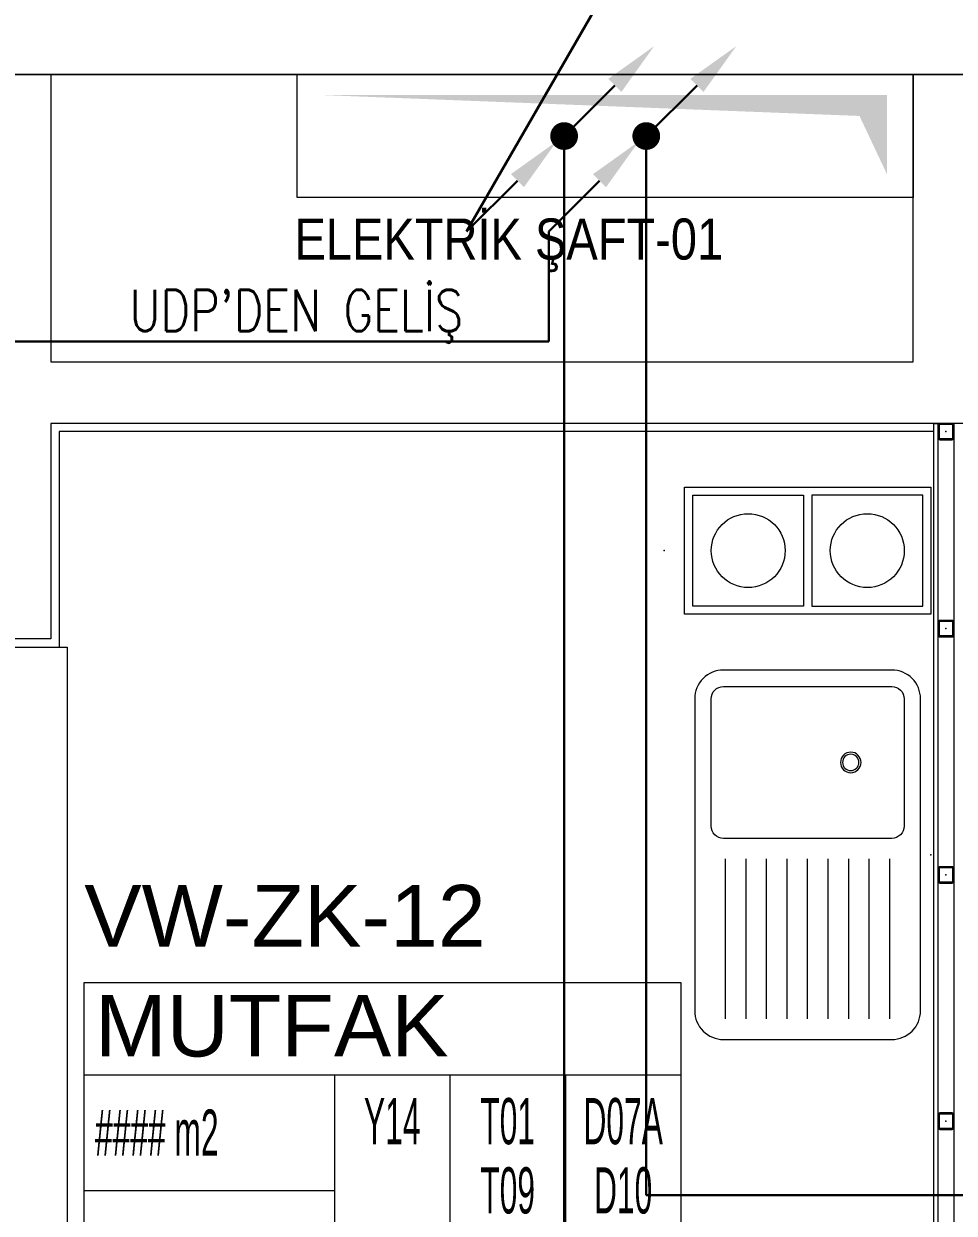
# Model space of a CAD drawing. Extents: x -1417 to 34975, y -245 to 8298.
# Drawn here: x 2814.2 to 3040.8, y 3265.1 to 3554.9 of the extents above; entities that cross this region are included whole.
import ezdxf
from ezdxf.enums import TextEntityAlignment as Align

# ---------------------------------------------------------------- set-up
doc = ezdxf.new("R2010")
doc.units = 0
doc.linetypes.add('HIDDEN', pattern=[0.375, 0.25, -0.125])
doc.layers.get('0').update_dxf_attribs({"color": 9, "lineweight": 9})
for name, color, linetype, lineweight in [('00', 9, 'Continuous', 9), ('01', 9, 'Continuous', 9), ('05V', 9, 'Continuous', 9), ('06D', 9, 'Continuous', 9), ('09D', 9, 'Continuous', 9), ('10', 9, 'Continuous', 9), ('11', 9, 'Continuous', 9), ('14', 9, 'Continuous', 9), ('21', 9, 'Continuous', 9), ('21_MAHAL', 9, 'Continuous', 9), ('33', 9, 'BATTING', 9), ('E-AŞAĞIDAN GELİP YUKARIYA GİDEN HAT', 7, 'Continuous', 30), ('E-KABLO', 7, 'Continuous', 30), ('E-YAZI', 7, 'Continuous', 30)]:
    doc.layers.add(name, color=color, linetype=linetype, lineweight=lineweight)
doc.styles.add('Arial', font='arial.ttf', dxfattribs={"height": 2.5})
doc.styles.add('E-YAZI', font='txttw.shx')
doc.styles.add('MuuM_TEXT-STANDART', font='ARIALN.TTF')
doc.linetypes.add('BATTING', pattern='A,0.0001,-0.1,[134,ltypeshp.shx,S=0.1,R=0,X=-0.1,Y=0],-0.2,[134,ltypeshp.shx,S=0.1,R=180,X=0.1,Y=0],-0.1', length=0.4001)

# ---------------------------------------------------------------- blocks, each defined once
blk = doc.blocks.new('ciftkanatdograma_pr2')
at = {"layer": '06D'}
blk.add_lwpolyline([(-2, -22), (-2, -24), (-148, -24), (-148, -22)], dxfattribs=at)
blk = doc.blocks.new('Prf-40x40')
for points in [[(1.5, -2), (-1.5, -2, -0.414214), (-2, -1.5), (-2, 1.5, -0.414214), (-1.5, 2), (1.5, 2, -0.414214), (2, 1.5), (2, -1.5, -0.414214)], [(1.5, -1.7), (-1.5, -1.7, -0.414214), (-1.7, -1.5), (-1.7, 1.5, -0.414214), (-1.5, 1.7), (1.5, 1.7, -0.414214), (1.7, 1.5), (1.7, -1.5, -0.414214)]]:
    blk.add_lwpolyline(points, format="xyb", close=True)
blk.add_point((0, 0))
blk = doc.blocks.new('m-mu-ocak01-p')
for points in [[(-16.5, 5), (-16.5, 65), (14.5, 65), (14.5, 5)], [(12.5, 36), (12.5, 63), (-14.5, 63), (-14.5, 36)], [(12.5, 34), (12.5, 7), (-14.5, 7), (-14.5, 34)]]:
    blk.add_lwpolyline(points, close=True)
for centre in [(-1, 49.5), (-1, 20.5)]:
    blk.add_circle(centre, 9)
blk.add_point((-1, 0))
blk = doc.blocks.new('m-mu-evye01-p')
for points in [[(-45, 9.5), (-45, 50.5, -0.414214), (-38, 57.5), (38, 57.5, -0.414214), (45, 50.5), (45, 9.5, -0.414214), (38, 2.5), (-38, 2.5, -0.414214)], [(-4, 9.5), (-4, 50.5, 0.414214), (-7, 53.5), (-38, 53.5, 0.414214), (-41, 50.5), (-41, 9.5, 0.414214), (-38, 6.5), (-7, 6.5, 0.414214)]]:
    blk.add_lwpolyline(points, format="xyb", close=True)
for points in [[(40, 50), (1, 50)], [(40, 45), (1, 45)], [(40, 40), (1, 40)], [(40, 35), (1, 35)], [(40, 30), (1, 30)], [(40, 25), (1, 25)], [(40, 20), (1, 20)], [(40, 15), (1, 15)], [(40, 10), (1, 10)]]:
    blk.add_lwpolyline(points)
for radius in [2.5, 2]:
    blk.add_circle((-22.5, 19.5), radius)
blk.add_point((0, 0))
blk = doc.blocks.new('p-tez-vw')
at = {"layer": '05V', "linetype": 'Continuous', "xscale": -1, "rotation": 270}
blk.add_blockref('m-mu-evye01-p', (-1.94, -120.08), dxfattribs=at)
at = {"layer": '05V', "linetype": 'Continuous', "rotation": 90}
blk.add_blockref('m-mu-ocak01-p', (63.03, -193.18), dxfattribs=at)
blk = doc.blocks.new('0_roomno2')
blk.add_lwpolyline([(19.375, -10.5), (0, -10.5), (0, 0), (19.375, 0)], close=True)
for points in [[(0, -3), (19.375, -3)], [(8.125, -3), (8.125, -10.5)], [(11.875, -3), (11.875, -10.5)], [(15.625, -3), (15.625, -10.5)], [(0, -6.75), (8.125, -6.75)]]:
    blk.add_lwpolyline(points)
at = {"style": 'MuuM_TEXT-STANDART', "width": 0.6}
blk.add_text('H:', height=1.5, dxfattribs=at).set_placement((0.35, -8.608), align=Align.MIDDLE_LEFT)
at = {"style": 'Arial'}
blk.add_attdef('ODANO', (0, 1.17), '', height=2, dxfattribs=at)
blk.add_attdef('MEKANADI', text='', height=2, dxfattribs=at).set_placement((0.35, -3), align=Align.BOTTOM_LEFT)
at = {"style": 'MuuM_TEXT-STANDART', "width": 0.6}
for tag, p in [('YER01', (10, -4.5)), ('TAVAN01', (13.75, -4.5)), ('DUVAR01', (17.5, -4.5)), ('YER02', (10, -6.75)), ('TAVAN02', (13.75, -6.75)), ('DUVAR02', (17.5, -6.75)), ('YER03', (10, -9)), ('TAVAN03', (13.75, -9)), ('DUVAR03', (17.5, -9))]:
    blk.add_attdef(tag, text='', height=1.5, dxfattribs=at).set_placement(p, align=Align.MIDDLE_CENTER)
for tag, p in [('M2', (0.35, -4.875)), ('TEMIZTAVANYUKSEKLIGI', (1.8, -8.608))]:
    blk.add_attdef(tag, text='', height=1.5, dxfattribs=at).set_placement(p, align=Align.MIDDLE_LEFT)
blk = doc.blocks.new('100_AŞAĞIDAN GELİP YUKARIYA GİDEN HAT')
at = {"layer": 'E-AŞAĞIDAN GELİP YUKARIYA GİDEN HAT', "color": 3, "linetype": 'Continuous'}
for p, q in [((2.472, 2.471), (0, 0)), ((-2.277, -2.174), (-4.749, -4.645))]:
    blk.add_line(p, q, dxfattribs=at)
at = {"layer": 'E-AŞAĞIDAN GELİP YUKARIYA GİDEN HAT', "color": 4, "linetype": 'Continuous', "const_width": 0.675}
blk.add_lwpolyline([(0.338, 0, 1), (-0.338, 0, 1)], format="xyb", close=True, dxfattribs=at)
at = {"layer": 'E-AŞAĞIDAN GELİP YUKARIYA GİDEN HAT', "color": 3, "linetype": 'Continuous'}
for points in [[(2.154, 2.789), (2.79, 2.152), (4.382, 4.379)], [(-2.595, -1.856), (-1.958, -2.493), (-0.367, -0.266)]]:
    blk.add_solid(points, dxfattribs=at)

msp = doc.modelspace()

# ---------------------------------------------------------------- linework, layer by layer
at = {"layer": '00'}
for points in [[(2800.84, 3405), (2800.84, 3542.5), (2820.84, 3542.5), (2820.84, 3472.5), (3030.84, 3472.5), (3030.84, 3542.5), (3050.84, 3542.5), (3050.84, 3472.5), (3435.84, 3472.5), (3435.84, 3542.5), (3400.84, 3542.5), (3400.84, 3557.5), (3402.84, 3557.5), (3402.84, 3557.5), (3402.84, 3557.5), (3402.84, 3557.5), (3475.84, 3557.5), (3475.84, 3542.5)], [(3475.84, 3542.5), (3450.84, 3542.5), (3450.84, 3457.5), (2820.84, 3457.5), (2820.84, 3405)], [(2820.84, 3405), (2800.84, 3405)]]:
    msp.add_lwpolyline(points, dxfattribs=at)
at = {"layer": '01'}
for points in [[(2800.84, 3542.5), (2800.84, 3892.5), (3400.84, 3892.5), (3400.84, 3852.5), (2850.84, 3852.5), (2850.84, 3582.5), (3400.84, 3582.5), (3400.84, 3542.5)], [(3400.84, 3892.5), (2800.84, 3892.5), (2800.84, 3542.5), (3400.84, 3542.5), (3400.84, 3582.5), (2850.84, 3582.5), (2850.84, 3852.5), (3400.84, 3852.5)]]:
    msp.add_lwpolyline(points, close=True, dxfattribs=at)
at = {"layer": '06D'}
msp.add_lwpolyline([(2880.84, 3542.5), (3030.84, 3542.5), (3030.84, 3512.5), (2880.84, 3512.5), (2880.84, 3542.5)], dxfattribs=at)
at = {"layer": '09D'}
msp.add_solid([(3024.48, 3518.16), (3024.48, 3537.5), (3017.77, 3532.4), (2886.64, 3537.5)], dxfattribs=at)
at = {"layer": '11'}
msp.add_lwpolyline([(3036.84, 3227.5), (3035.84, 3227.5), (3035.84, 3457.5), (3036.84, 3457.5)], close=True, dxfattribs=at)
at = {"layer": '14'}
for points in [[(3035.84, 3455.5), (2822.84, 3455.5), (2822.84, 3403)], [(2804.84, 3403), (2822.84, 3403)]]:
    msp.add_lwpolyline(points, dxfattribs=at)
at = {"layer": '33', "ltscale": 0.3}
msp.add_lwpolyline([(3040.84, 3227.5), (3040.84, 3457.4)], dxfattribs=at)
at = {"layer": 'E-KABLO', "ltscale": 40}
for p, q in [((2922.09, 3504.27), (2955.91, 3562.91)), ((2942.09, 3504.27), (2942.09, 3477.46)), ((2797.14, 3477.46), (2942.09, 3477.46))]:
    msp.add_line(p, q, dxfattribs=at)
at = {"layer": 'E-KABLO', "color": 6, "ltscale": 40}
msp.add_line((2945.84, 3527.5), (2945.84, 3235.62), dxfattribs=at)
at = {"layer": 'E-KABLO', "color": 4, "ltscale": 40}
for p in [(2965.84, 3527.5), (3460.84, 3269.5)]:
    msp.add_line(p, (2965.84, 3269.5), dxfattribs=at)

# ---------------------------------------------------------------- block references
at = {"layer": '05V', "rotation": 180}
msp.add_blockref('p-tez-vw', (3033.2, 3232.32), dxfattribs=at)
at = {"layer": '10', "xscale": -1, "rotation": 270}
for p in [(3038.84, 3455.5), (3038.84, 3407.5), (3038.84, 3347.5), (3038.84, 3287.5)]:
    msp.add_blockref('Prf-40x40', p, dxfattribs=at)
at = {"layer": '10', "linetype": 'HIDDEN', "rotation": 90}
msp.add_blockref('ciftkanatdograma_pr2', (2800.84, 3405), dxfattribs=at)
at = {"layer": '21_MAHAL'}
ref = msp.add_blockref('0_roomno2', (2828.97, 3321.26), dxfattribs=dict(at, xscale=7.5, yscale=7.5, zscale=7.5))
ref.add_attrib('ODANO', 'VW-ZK-12', (2828.97, 3330.04), dxfattribs={"layer": '0', "height": 15, "style": 'Arial'})
ref.add_attrib('MEKANADI', 'MUTFAK', dxfattribs={"layer": '0', "height": 15, "style": 'Arial'}).set_placement((2831.59, 3298.76), align=Align.BOTTOM_LEFT)
ref.add_attrib('M2', '#### m2', dxfattribs={"layer": '0', "height": 11.25, "style": 'MuuM_TEXT-STANDART', "width": 0.6}).set_placement((2831.59, 3284.7), align=Align.MIDDLE_LEFT)
ref.add_attrib('TEMIZTAVANYUKSEKLIGI', '2.50 m', dxfattribs={"layer": '0', "height": 11.25, "style": 'MuuM_TEXT-STANDART', "width": 0.6}).set_placement((2842.47, 3256.7), align=Align.MIDDLE_LEFT)
ref.add_attrib('YER01', 'Y14', dxfattribs={"layer": '0', "height": 11.25, "style": 'MuuM_TEXT-STANDART', "width": 0.6}).set_placement((2903.97, 3287.51), align=Align.MIDDLE_CENTER)
ref.add_attrib('TAVAN01', 'T01', dxfattribs={"layer": '0', "height": 11.25, "style": 'MuuM_TEXT-STANDART', "width": 0.6}).set_placement((2932.09, 3287.51), align=Align.MIDDLE_CENTER)
ref.add_attrib('DUVAR01', 'D07A', dxfattribs={"layer": '0', "height": 11.25, "style": 'MuuM_TEXT-STANDART', "width": 0.6}).set_placement((2960.22, 3287.51), align=Align.MIDDLE_CENTER)
ref.add_attrib('TAVAN02', 'T09', dxfattribs={"layer": '0', "height": 11.25, "style": 'MuuM_TEXT-STANDART', "width": 0.6}).set_placement((2932.09, 3270.64), align=Align.MIDDLE_CENTER)
ref.add_attrib('DUVAR02', 'D10', dxfattribs={"layer": '0', "height": 11.25, "style": 'MuuM_TEXT-STANDART', "width": 0.6}).set_placement((2960.22, 3270.64), align=Align.MIDDLE_CENTER)
at = {"layer": 'E-AŞAĞIDAN GELİP YUKARIYA GİDEN HAT', "xscale": 5, "yscale": 5, "zscale": 5}
for p in [(2945.84, 3527.5), (2965.84, 3527.5)]:
    msp.add_blockref('100_AŞAĞIDAN GELİP YUKARIYA GİDEN HAT', p, dxfattribs=at)

# ---------------------------------------------------------------- texts
at = {"layer": '21', "style": 'MuuM_TEXT-STANDART'}
msp.add_text('ELEKTRİK ŞAFT-01', height=10, dxfattribs=at).set_placement((2880.18, 3497.41))
at = {"layer": 'E-YAZI', "color": 3, "style": 'E-YAZI', "width": 0.8}
msp.add_text("UDP'DEN GELİŞ", height=10, dxfattribs=at).set_placement((2840, 3480))

doc.saveas('drawing.dxf')
